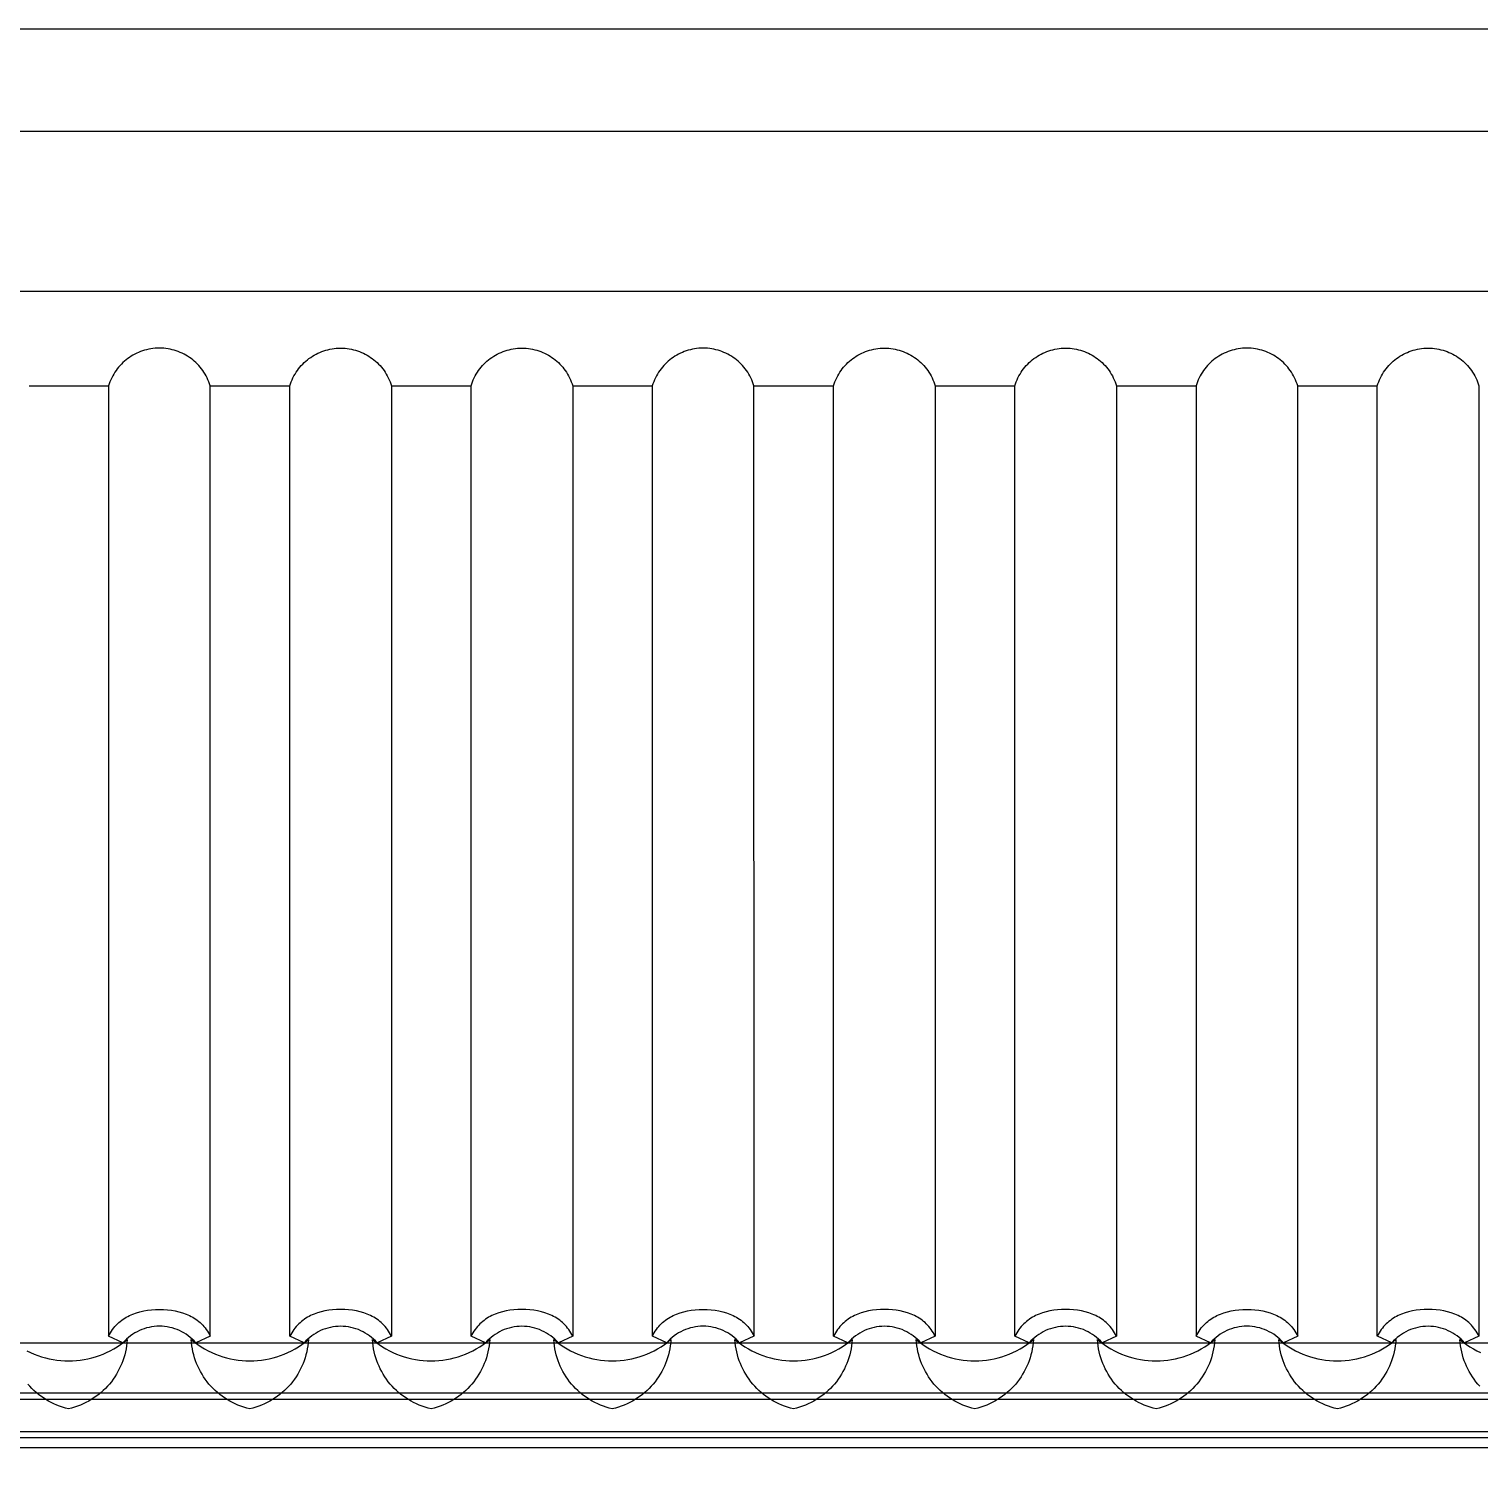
# Model space of a CAD drawing. Extents: x -20250 to 331240, y -699 to 63168.
# Drawn here: x 150864 to 153656, y 13968 to 16744 of the extents above; entities that cross this region are included whole.
import ezdxf

# ---------------------------------------------------------------- set-up
doc = ezdxf.new("R2010")
doc.units = 0
doc.header["$LTSCALE"] = 1000
doc.header["$MEASUREMENT"] = 0
doc.layers.add('WALL', color=9, linetype='Continuous')
doc.layers.add('瓦', color=7, linetype='Continuous', true_color=0x57e157)

msp = doc.modelspace()

# ---------------------------------------------------------------- linework, layer by layer
at = {"layer": 'WALL'}
for points in [[(159153.7, 11907.6, 0), (159153.7, 16387.6, 0), (159007.4, 16387.6, 0), (159007.4, 16744.3, 0), (149766.8, 16744.3, 0), (149766.8, 16387.6, 0), (149620.6, 16387.6, 0), (149620.6, 11881.3, 0)], [(149766.8, 16547.8, 0), (159007.4, 16547.8, 0)], [(159153.7, 16238.6, 0), (149620.6, 16238.6, 0)], [(149620.6, 14214.5, 0), (159153.7, 14214.5, 0)], [(149620.6, 14118, 0), (159153.7, 14118, 0)], [(149620.6, 14105.8, 0), (159153.7, 14105.8, 0)], [(149620.6, 14043.6, 0), (159153.7, 14043.6, 0)], [(149620.6, 14032.1, 0), (159153.7, 14032.1, 0)], [(149620.6, 14013.1, 0), (159153.7, 14013.1, 0)]]:
    msp.add_polyline3d(points, dxfattribs=at)
at = {"layer": '瓦'}
for points in [[(151212.5, 14227.2), (151185, 14214.6), (151181.6, 14218.3), (151178, 14221.7), (151174.2, 14225), (151170.3, 14228.1), (151166.2, 14230.9), (151162, 14233.5), (151157.7, 14235.9), (151153.3, 14238.1), (151148.7, 14240), (151144.1, 14241.7), (151139.3, 14243.1), (151134.5, 14244.3), (151129.6, 14245.2), (151124.7, 14245.9), (151119.7, 14246.3), (151114.7, 14246.4), (151109.7, 14246.3), (151104.7, 14245.9), (151099.7, 14245.2), (151094.9, 14244.3), (151090.1, 14243.1), (151085.3, 14241.7), (151080.7, 14240), (151076.1, 14238.1), (151071.7, 14235.9), (151067.4, 14233.5), (151063.2, 14230.9), (151059.1, 14228.1), (151055.2, 14225), (151051.5, 14221.7), (151047.9, 14218.3), (151044.5, 14214.6), (151016.9, 14227.2), (151018.7, 14230.7), (151020.5, 14234), (151022.5, 14237.2), (151024.6, 14240.2), (151026.8, 14243.2), (151029.1, 14245.9), (151031.5, 14248.6), (151034, 14251.1), (151036.6, 14253.5), (151039.3, 14255.8), (151042, 14258), (151044.9, 14260), (151047.8, 14262), (151050.8, 14263.8), (151053.9, 14265.5), (151057, 14267.1), (151060.3, 14268.6), (151063.5, 14269.9), (151070.3, 14272.3), (151077.3, 14274.4), (151084.5, 14276), (151091.9, 14277.2), (151099.4, 14278.1), (151107, 14278.6), (151114.8, 14278.7), (151122.6, 14278.6), (151130.3, 14278.1), (151137.8, 14277.2), (151145.1, 14275.9), (151152.3, 14274.3), (151159.3, 14272.3), (151166.1, 14269.9), (151169.4, 14268.5), (151172.6, 14267), (151175.7, 14265.4), (151178.8, 14263.7), (151181.8, 14261.9), (151184.7, 14260), (151187.6, 14257.9), (151190.3, 14255.7), (151193, 14253.5), (151195.6, 14251), (151198.1, 14248.5), (151200.4, 14245.8), (151202.7, 14243.1), (151204.9, 14240.1), (151207, 14237.1), (151209, 14233.9), (151210.9, 14230.6), (151212.6, 14227.1), (151212.6, 16057.1), (151211.3, 16061.1), (151209.8, 16065), (151208.2, 16068.8), (151206.5, 16072.6), (151204.6, 16076.2), (151202.6, 16079.8), (151200.4, 16083.3), (151198.2, 16086.7), (151195.7, 16089.9), (151193.2, 16093.1), (151190.6, 16096.1), (151187.8, 16099.1), (151184.9, 16101.9), (151181.9, 16104.6), (151178.9, 16107.2), (151175.7, 16109.7), (151172.4, 16112), (151169, 16114.2), (151165.6, 16116.3), (151162.1, 16118.2), (151158.4, 16120), (151154.8, 16121.7), (151151, 16123.2), (151147.2, 16124.6), (151143.3, 16125.8), (151139.4, 16126.8), (151135.4, 16127.7), (151131.3, 16128.5), (151127.2, 16129.1), (151123.1, 16129.5), (151118.9, 16129.7), (151114.7, 16129.8), (151110.5, 16129.7), (151106.3, 16129.5), (151102.2, 16129.1), (151098.1, 16128.5), (151094, 16127.7), (151090, 16126.8), (151086.1, 16125.8), (151082.2, 16124.6), (151078.4, 16123.2), (151074.6, 16121.7), (151070.9, 16120), (151067.3, 16118.2), (151063.8, 16116.3), (151060.3, 16114.2), (151057, 16112), (151053.7, 16109.7), (151050.5, 16107.2), (151047.4, 16104.6), (151044.5, 16101.9), (151041.6, 16099.1), (151038.8, 16096.1), (151036.2, 16093.1), (151033.6, 16089.9), (151031.2, 16086.7), (151028.9, 16083.3), (151026.8, 16079.8), (151024.8, 16076.2), (151022.9, 16072.6), (151021.1, 16068.8), (151019.5, 16065), (151018.1, 16061.1), (151016.8, 16057.1), (151016.8, 14227.1)], [(151365.8, 14227.1), (151365.8, 16057.1), (151367.1, 16061.1), (151368.6, 16065), (151370.2, 16068.8), (151371.9, 16072.6), (151373.8, 16076.2), (151375.8, 16079.8), (151378, 16083.3), (151380.3, 16086.7), (151382.7, 16089.9), (151385.2, 16093.1), (151387.8, 16096.1), (151390.6, 16099.1), (151393.5, 16101.9), (151396.5, 16104.6), (151399.6, 16107.2), (151402.7, 16109.7), (151406, 16112), (151409.4, 16114.2), (151412.8, 16116.3), (151416.4, 16118.2), (151420, 16120), (151423.6, 16121.7), (151427.4, 16123.2), (151431.2, 16124.6), (151435.1, 16125.8), (151439.1, 16126.8), (151443.1, 16127.7), (151447.1, 16128.5), (151451.2, 16129.1), (151455.3, 16129.5), (151459.5, 16129.7), (151463.7, 16129.8), (151467.9, 16129.7), (151472.1, 16129.5), (151476.2, 16129.1), (151480.3, 16128.5), (151484.4, 16127.7), (151488.4, 16126.8), (151492.3, 16125.8), (151496.2, 16124.6), (151500, 16123.2), (151503.8, 16121.7), (151507.5, 16120), (151511.1, 16118.2), (151514.6, 16116.3), (151518.1, 16114.2), (151521.4, 16112), (151524.7, 16109.7), (151527.9, 16107.2), (151531, 16104.6), (151533.9, 16101.9), (151536.8, 16099.1), (151539.6, 16096.1), (151542.2, 16093.1), (151544.8, 16089.9), (151547.2, 16086.7), (151549.5, 16083.3), (151551.6, 16079.8), (151553.6, 16076.2), (151555.5, 16072.6), (151557.3, 16068.8), (151558.9, 16065), (151560.3, 16061.1), (151561.6, 16057.1), (151561.6, 14227.1), (151559.8, 14230.6), (151558, 14233.9), (151556, 14237.1), (151553.9, 14240.1), (151551.7, 14243), (151549.4, 14245.8), (151547, 14248.5), (151544.5, 14251), (151541.9, 14253.4), (151539.2, 14255.7), (151536.5, 14257.9), (151533.6, 14259.9), (151530.7, 14261.8), (151527.7, 14263.7), (151524.6, 14265.4), (151521.5, 14267), (151518.2, 14268.4), (151515, 14269.8), (151508.2, 14272.2), (151501.2, 14274.2), (151494, 14275.9), (151486.6, 14277.1), (151479.1, 14277.9), (151471.5, 14278.5), (151463.7, 14278.6), (151455.9, 14278.4), (151448.2, 14277.9), (151440.7, 14277.1), (151433.3, 14275.8), (151426.2, 14274.2), (151419.2, 14272.2), (151412.4, 14269.7), (151409.1, 14268.4), (151405.9, 14266.9), (151402.8, 14265.3), (151399.7, 14263.6), (151396.7, 14261.8), (151393.8, 14259.8), (151390.9, 14257.8), (151388.2, 14255.6), (151385.5, 14253.3), (151382.9, 14250.9), (151380.4, 14248.4), (151378, 14245.7), (151375.7, 14242.9), (151373.5, 14240), (151371.5, 14237), (151369.5, 14233.8), (151367.6, 14230.5), (151365.8, 14227)], [(151714.9, 14227.1), (151714.9, 16057.1), (151716.2, 16061.1), (151717.6, 16065), (151719.2, 16068.8), (151721, 16072.6), (151722.8, 16076.2), (151724.9, 16079.8), (151727, 16083.3), (151729.3, 16086.7), (151731.7, 16089.9), (151734.2, 16093.1), (151736.9, 16096.1), (151739.7, 16099.1), (151742.5, 16101.9), (151745.5, 16104.6), (151748.6, 16107.2), (151751.8, 16109.7), (151755.1, 16112), (151758.4, 16114.2), (151761.9, 16116.3), (151765.4, 16118.2), (151769, 16120), (151772.7, 16121.7), (151776.5, 16123.2), (151780.3, 16124.6), (151784.2, 16125.8), (151788.1, 16126.8), (151792.1, 16127.7), (151796.1, 16128.5), (151800.2, 16129.1), (151804.4, 16129.5), (151808.6, 16129.7), (151812.8, 16129.8), (151817, 16129.7), (151821.2, 16129.5), (151825.3, 16129.1), (151829.4, 16128.5), (151833.4, 16127.7), (151837.4, 16126.8), (151841.4, 16125.8), (151845.3, 16124.6), (151849.1, 16123.2), (151852.8, 16121.7), (151856.5, 16120), (151860.1, 16118.2), (151863.7, 16116.3), (151867.1, 16114.2), (151870.5, 16112), (151873.7, 16109.7), (151876.9, 16107.2), (151880, 16104.6), (151883, 16101.9), (151885.9, 16099.1), (151888.6, 16096.1), (151891.3, 16093.1), (151893.8, 16089.9), (151896.2, 16086.7), (151898.5, 16083.3), (151900.7, 16079.8), (151902.7, 16076.2), (151904.6, 16072.6), (151906.3, 16068.8), (151907.9, 16065), (151909.4, 16061.1), (151910.7, 16057.1), (151910.6, 14227.1), (151908.9, 14230.6), (151907, 14233.9), (151905, 14237.1), (151902.9, 14240.1), (151900.7, 14243), (151898.4, 14245.8), (151896, 14248.5), (151893.5, 14251), (151891, 14253.4), (151888.3, 14255.7), (151885.5, 14257.9), (151882.7, 14259.9), (151879.8, 14261.8), (151876.7, 14263.7), (151873.7, 14265.4), (151870.5, 14267), (151867.3, 14268.4), (151864, 14269.8), (151857.2, 14272.2), (151850.3, 14274.2), (151843.1, 14275.9), (151835.7, 14277.1), (151828.2, 14277.9), (151820.5, 14278.5), (151812.7, 14278.6), (151805, 14278.4), (151797.3, 14277.9), (151789.8, 14277.1), (151782.4, 14275.8), (151775.2, 14274.2), (151768.2, 14272.2), (151761.5, 14269.7), (151758.2, 14268.4), (151755, 14266.9), (151751.8, 14265.3), (151748.7, 14263.6), (151745.7, 14261.8), (151742.8, 14259.8), (151740, 14257.8), (151737.2, 14255.6), (151734.5, 14253.3), (151732, 14250.9), (151729.5, 14248.4), (151727.1, 14245.7), (151724.8, 14242.9), (151722.6, 14240), (151720.5, 14237), (151718.5, 14233.8), (151716.6, 14230.5), (151714.9, 14227)], [(152259.7, 14227.2), (152232.1, 14214.6), (152228.7, 14218.3), (152225.1, 14221.7), (152221.3, 14225), (152217.4, 14228.1), (152213.4, 14230.9), (152209.2, 14233.5), (152204.8, 14235.9), (152200.4, 14238.1), (152195.9, 14240), (152191.2, 14241.7), (152186.5, 14243.1), (152181.7, 14244.3), (152176.8, 14245.2), (152171.8, 14245.9), (152166.9, 14246.3), (152161.8, 14246.4), (152156.8, 14246.3), (152151.8, 14245.9), (152146.9, 14245.2), (152142, 14244.3), (152137.2, 14243.1), (152132.5, 14241.7), (152127.8, 14240), (152123.3, 14238.1), (152118.9, 14235.9), (152114.5, 14233.5), (152110.3, 14230.9), (152106.3, 14228.1), (152102.4, 14225), (152098.6, 14221.7), (152095, 14218.3), (152091.6, 14214.6), (152064.1, 14227.2), (152065.8, 14230.7), (152067.7, 14234), (152069.7, 14237.2), (152071.8, 14240.2), (152074, 14243.2), (152076.3, 14245.9), (152078.7, 14248.6), (152081.1, 14251.1), (152083.7, 14253.5), (152086.4, 14255.8), (152089.2, 14258), (152092, 14260), (152094.9, 14262), (152098, 14263.8), (152101, 14265.5), (152104.2, 14267.1), (152107.4, 14268.6), (152110.7, 14269.9), (152117.4, 14272.3), (152124.4, 14274.4), (152131.6, 14276), (152139, 14277.2), (152146.5, 14278.1), (152154.2, 14278.6), (152162, 14278.7), (152169.7, 14278.6), (152177.4, 14278.1), (152184.9, 14277.2), (152192.3, 14275.9), (152199.5, 14274.3), (152206.5, 14272.3), (152213.2, 14269.9), (152216.5, 14268.5), (152219.7, 14267), (152222.9, 14265.4), (152225.9, 14263.7), (152228.9, 14261.9), (152231.9, 14260), (152234.7, 14257.9), (152237.5, 14255.7), (152240.1, 14253.5), (152242.7, 14251), (152245.2, 14248.5), (152247.6, 14245.8), (152249.9, 14243.1), (152252.1, 14240.1), (152254.2, 14237.1), (152256.1, 14233.9), (152258, 14230.6), (152259.8, 14227.1), (152259.7, 16057.1), (152258.4, 16061.1), (152257, 16065), (152255.4, 16068.8), (152253.6, 16072.6), (152251.8, 16076.2), (152249.7, 16079.8), (152247.6, 16083.3), (152245.3, 16086.7), (152242.9, 16089.9), (152240.3, 16093.1), (152237.7, 16096.1), (152234.9, 16099.1), (152232.1, 16101.9), (152229.1, 16104.6), (152226, 16107.2), (152222.8, 16109.7), (152219.5, 16112), (152216.2, 16114.2), (152212.7, 16116.3), (152209.2, 16118.2), (152205.6, 16120), (152201.9, 16121.7), (152198.1, 16123.2), (152194.3, 16124.6), (152190.4, 16125.8), (152186.5, 16126.8), (152182.5, 16127.7), (152178.5, 16128.5), (152174.4, 16129.1), (152170.2, 16129.5), (152166, 16129.7), (152161.8, 16129.8), (152157.6, 16129.7), (152153.4, 16129.5), (152149.3, 16129.1), (152145.2, 16128.5), (152141.2, 16127.7), (152137.2, 16126.8), (152133.2, 16125.8), (152129.3, 16124.6), (152125.5, 16123.2), (152121.8, 16121.7), (152118.1, 16120), (152114.5, 16118.2), (152110.9, 16116.3), (152107.5, 16114.2), (152104.1, 16112), (152100.8, 16109.7), (152097.7, 16107.2), (152094.6, 16104.6), (152091.6, 16101.9), (152088.7, 16099.1), (152086, 16096.1), (152083.3, 16093.1), (152080.8, 16089.9), (152078.4, 16086.7), (152076.1, 16083.3), (152073.9, 16079.8), (152071.9, 16076.2), (152070, 16072.6), (152068.3, 16068.8), (152066.7, 16065), (152065.2, 16061.1), (152063.9, 16057.1), (152063.9, 14227.1)], [(152413, 14227.1), (152413, 16057.1), (152414.3, 16061.1), (152415.7, 16065), (152417.3, 16068.8), (152419, 16072.6), (152420.9, 16076.2), (152423, 16079.8), (152425.1, 16083.3), (152427.4, 16086.7), (152429.8, 16089.9), (152432.3, 16093.1), (152435, 16096.1), (152437.8, 16099.1), (152440.6, 16101.9), (152443.6, 16104.6), (152446.7, 16107.2), (152449.9, 16109.7), (152453.1, 16112), (152456.5, 16114.2), (152460, 16116.3), (152463.5, 16118.2), (152467.1, 16120), (152470.8, 16121.7), (152474.5, 16123.2), (152478.4, 16124.6), (152482.3, 16125.8), (152486.2, 16126.8), (152490.2, 16127.7), (152494.2, 16128.5), (152498.3, 16129.1), (152502.5, 16129.5), (152506.6, 16129.7), (152510.9, 16129.8), (152515.1, 16129.7), (152519.2, 16129.5), (152523.4, 16129.1), (152527.5, 16128.5), (152531.5, 16127.7), (152535.5, 16126.8), (152539.5, 16125.8), (152543.4, 16124.6), (152547.2, 16123.2), (152550.9, 16121.7), (152554.6, 16120), (152558.2, 16118.2), (152561.8, 16116.3), (152565.2, 16114.2), (152568.6, 16112), (152571.8, 16109.7), (152575, 16107.2), (152578.1, 16104.6), (152581.1, 16101.9), (152584, 16099.1), (152586.7, 16096.1), (152589.4, 16093.1), (152591.9, 16089.9), (152594.3, 16086.7), (152596.6, 16083.3), (152598.8, 16079.8), (152600.8, 16076.2), (152602.7, 16072.6), (152604.4, 16068.8), (152606, 16065), (152607.5, 16061.1), (152608.8, 16057.1), (152608.7, 14227.1), (152607, 14230.6), (152605.1, 14233.9), (152603.1, 14237.1), (152601, 14240.1), (152598.8, 14243), (152596.5, 14245.8), (152594.1, 14248.5), (152591.6, 14251), (152589.1, 14253.4), (152586.4, 14255.7), (152583.6, 14257.9), (152580.8, 14259.9), (152577.8, 14261.8), (152574.8, 14263.7), (152571.8, 14265.4), (152568.6, 14267), (152565.4, 14268.4), (152562.1, 14269.8), (152555.3, 14272.2), (152548.4, 14274.2), (152541.2, 14275.9), (152533.8, 14277.1), (152526.3, 14277.9), (152518.6, 14278.5), (152510.8, 14278.6), (152503.1, 14278.4), (152495.4, 14277.9), (152487.9, 14277.1), (152480.5, 14275.8), (152473.3, 14274.2), (152466.3, 14272.2), (152459.6, 14269.7), (152456.3, 14268.4), (152453.1, 14266.9), (152449.9, 14265.3), (152446.8, 14263.6), (152443.8, 14261.8), (152440.9, 14259.8), (152438.1, 14257.8), (152435.3, 14255.6), (152432.6, 14253.3), (152430.1, 14250.9), (152427.6, 14248.4), (152425.2, 14245.7), (152422.9, 14242.9), (152420.7, 14240), (152418.6, 14237), (152416.6, 14233.8), (152414.7, 14230.5), (152413, 14227)], [(152762, 14227.1), (152762, 16057.1), (152763.3, 16061.1), (152764.7, 16065), (152766.3, 16068.8), (152768.1, 16072.6), (152770, 16076.2), (152772, 16079.8), (152774.2, 16083.3), (152776.4, 16086.7), (152778.9, 16089.9), (152781.4, 16093.1), (152784, 16096.1), (152786.8, 16099.1), (152789.7, 16101.9), (152792.7, 16104.6), (152795.7, 16107.2), (152798.9, 16109.7), (152802.2, 16112), (152805.6, 16114.2), (152809, 16116.3), (152812.5, 16118.2), (152816.2, 16120), (152819.8, 16121.7), (152823.6, 16123.2), (152827.4, 16124.6), (152831.3, 16125.8), (152835.2, 16126.8), (152839.2, 16127.7), (152843.3, 16128.5), (152847.4, 16129.1), (152851.5, 16129.5), (152855.7, 16129.7), (152859.9, 16129.8), (152864.1, 16129.7), (152868.3, 16129.5), (152872.4, 16129.1), (152876.5, 16128.5), (152880.6, 16127.7), (152884.6, 16126.8), (152888.5, 16125.8), (152892.4, 16124.6), (152896.2, 16123.2), (152900, 16121.7), (152903.7, 16120), (152907.3, 16118.2), (152910.8, 16116.3), (152914.3, 16114.2), (152917.6, 16112), (152920.9, 16109.7), (152924.1, 16107.2), (152927.1, 16104.6), (152930.1, 16101.9), (152933, 16099.1), (152935.8, 16096.1), (152938.4, 16093.1), (152941, 16089.9), (152943.4, 16086.7), (152945.6, 16083.3), (152947.8, 16079.8), (152949.8, 16076.2), (152951.7, 16072.6), (152953.5, 16068.8), (152955.1, 16065), (152956.5, 16061.1), (152957.8, 16057.1), (152957.8, 14227.1), (152956, 14230.6), (152954.1, 14233.9), (152952.2, 14237.1), (152950.1, 14240.1), (152947.9, 14243), (152945.6, 14245.8), (152943.2, 14248.5), (152940.7, 14251), (152938.1, 14253.4), (152935.4, 14255.7), (152932.7, 14257.9), (152929.8, 14259.9), (152926.9, 14261.8), (152923.9, 14263.7), (152920.8, 14265.4), (152917.7, 14267), (152914.4, 14268.4), (152911.1, 14269.8), (152904.4, 14272.2), (152897.4, 14274.2), (152890.2, 14275.9), (152882.8, 14277.1), (152875.3, 14277.9), (152867.6, 14278.5), (152859.9, 14278.6), (152852.1, 14278.4), (152844.4, 14277.9), (152836.9, 14277.1), (152829.5, 14275.8), (152822.3, 14274.2), (152815.4, 14272.2), (152808.6, 14269.7), (152805.3, 14268.4), (152802.1, 14266.9), (152799, 14265.3), (152795.9, 14263.6), (152792.9, 14261.8), (152790, 14259.8), (152787.1, 14257.8), (152784.4, 14255.6), (152781.7, 14253.3), (152779.1, 14250.9), (152776.6, 14248.4), (152774.2, 14245.7), (152771.9, 14242.9), (152769.7, 14240), (152767.6, 14237), (152765.7, 14233.8), (152763.8, 14230.5), (152762, 14227)], [(153306.8, 14227.2), (153279.3, 14214.6), (153275.8, 14218.3), (153272.2, 14221.7), (153268.5, 14225), (153264.6, 14228.1), (153260.5, 14230.9), (153256.3, 14233.5), (153252, 14235.9), (153247.5, 14238.1), (153243, 14240), (153238.3, 14241.7), (153233.6, 14243.1), (153228.8, 14244.3), (153223.9, 14245.2), (153219, 14245.9), (153214, 14246.3), (153209, 14246.4), (153203.9, 14246.3), (153199, 14245.9), (153194, 14245.2), (153189.1, 14244.3), (153184.3, 14243.1), (153179.6, 14241.7), (153175, 14240), (153170.4, 14238.1), (153166, 14235.9), (153161.7, 14233.5), (153157.5, 14230.9), (153153.4, 14228.1), (153149.5, 14225), (153145.8, 14221.7), (153142.2, 14218.3), (153138.7, 14214.6), (153111.2, 14227.2), (153113, 14230.7), (153114.8, 14234), (153116.8, 14237.2), (153118.9, 14240.2), (153121.1, 14243.2), (153123.4, 14245.9), (153125.8, 14248.6), (153128.3, 14251.1), (153130.9, 14253.5), (153133.6, 14255.8), (153136.3, 14258), (153139.2, 14260), (153142.1, 14262), (153145.1, 14263.8), (153148.2, 14265.5), (153151.3, 14267.1), (153154.5, 14268.6), (153157.8, 14269.9), (153164.6, 14272.3), (153171.6, 14274.4), (153178.8, 14276), (153186.1, 14277.2), (153193.7, 14278.1), (153201.3, 14278.6), (153209.1, 14278.7), (153216.9, 14278.6), (153224.5, 14278.1), (153232.1, 14277.2), (153239.4, 14275.9), (153246.6, 14274.3), (153253.6, 14272.3), (153260.3, 14269.9), (153263.6, 14268.5), (153266.8, 14267), (153270, 14265.4), (153273.1, 14263.7), (153276.1, 14261.9), (153279, 14260), (153281.8, 14257.9), (153284.6, 14255.7), (153287.3, 14253.5), (153289.8, 14251), (153292.3, 14248.5), (153294.7, 14245.8), (153297, 14243.1), (153299.2, 14240.1), (153301.3, 14237.1), (153303.3, 14233.9), (153305.1, 14230.6), (153306.9, 14227.1), (153306.9, 16057.1), (153305.6, 16061.1), (153304.1, 16065), (153302.5, 16068.8), (153300.8, 16072.6), (153298.9, 16076.2), (153296.9, 16079.8), (153294.7, 16083.3), (153292.4, 16086.7), (153290, 16089.9), (153287.5, 16093.1), (153284.8, 16096.1), (153282.1, 16099.1), (153279.2, 16101.9), (153276.2, 16104.6), (153273.1, 16107.2), (153270, 16109.7), (153266.7, 16112), (153263.3, 16114.2), (153259.9, 16116.3), (153256.3, 16118.2), (153252.7, 16120), (153249, 16121.7), (153245.3, 16123.2), (153241.5, 16124.6), (153237.6, 16125.8), (153233.6, 16126.8), (153229.6, 16127.7), (153225.6, 16128.5), (153221.5, 16129.1), (153217.4, 16129.5), (153213.2, 16129.7), (153209, 16129.8), (153204.8, 16129.7), (153200.6, 16129.5), (153196.4, 16129.1), (153192.3, 16128.5), (153188.3, 16127.7), (153184.3, 16126.8), (153180.4, 16125.8), (153176.5, 16124.6), (153172.7, 16123.2), (153168.9, 16121.7), (153165.2, 16120), (153161.6, 16118.2), (153158.1, 16116.3), (153154.6, 16114.2), (153151.3, 16112), (153148, 16109.7), (153144.8, 16107.2), (153141.7, 16104.6), (153138.7, 16101.9), (153135.9, 16099.1), (153133.1, 16096.1), (153130.5, 16093.1), (153127.9, 16089.9), (153125.5, 16086.7), (153123.2, 16083.3), (153121.1, 16079.8), (153119, 16076.2), (153117.2, 16072.6), (153115.4, 16068.8), (153113.8, 16065), (153112.4, 16061.1), (153111.1, 16057.1), (153111.1, 14227.1)], [(153460.1, 14227.1), (153460.1, 16057.1), (153461.4, 16061.1), (153462.8, 16065), (153464.4, 16068.8), (153466.2, 16072.6), (153468.1, 16076.2), (153470.1, 16079.8), (153472.2, 16083.3), (153474.5, 16086.7), (153477, 16089.9), (153479.5, 16093.1), (153482.1, 16096.1), (153484.9, 16099.1), (153487.8, 16101.9), (153490.7, 16104.6), (153493.8, 16107.2), (153497, 16109.7), (153500.3, 16112), (153503.7, 16114.2), (153507.1, 16116.3), (153510.6, 16118.2), (153514.2, 16120), (153517.9, 16121.7), (153521.7, 16123.2), (153525.5, 16124.6), (153529.4, 16125.8), (153533.3, 16126.8), (153537.3, 16127.7), (153541.4, 16128.5), (153545.5, 16129.1), (153549.6, 16129.5), (153553.8, 16129.7), (153558, 16129.8), (153562.2, 16129.7), (153566.4, 16129.5), (153570.5, 16129.1), (153574.6, 16128.5), (153578.7, 16127.7), (153582.7, 16126.8), (153586.6, 16125.8), (153590.5, 16124.6), (153594.3, 16123.2), (153598.1, 16121.7), (153601.8, 16120), (153605.4, 16118.2), (153608.9, 16116.3), (153612.3, 16114.2), (153615.7, 16112), (153619, 16109.7), (153622.2, 16107.2), (153625.2, 16104.6), (153628.2, 16101.9), (153631.1, 16099.1), (153633.9, 16096.1), (153636.5, 16093.1), (153639, 16089.9), (153641.5, 16086.7), (153643.7, 16083.3), (153645.9, 16079.8), (153647.9, 16076.2), (153649.8, 16072.6), (153651.5, 16068.8), (153653.1, 16065), (153654.6, 16061.1), (153655.9, 16057.1), (153655.9, 14227.1), (153654.1, 14230.6), (153652.2, 14233.9), (153650.3, 14237.1), (153648.2, 14240.1), (153646, 14243), (153643.7, 14245.8), (153641.3, 14248.5), (153638.8, 14251), (153636.2, 14253.4), (153633.5, 14255.7), (153630.8, 14257.9), (153627.9, 14259.9), (153625, 14261.8), (153622, 14263.7), (153618.9, 14265.4), (153615.7, 14267), (153612.5, 14268.4), (153609.2, 14269.8), (153602.5, 14272.2), (153595.5, 14274.2), (153588.3, 14275.9), (153580.9, 14277.1), (153573.4, 14277.9), (153565.7, 14278.5), (153558, 14278.6), (153550.2, 14278.4), (153542.5, 14277.9), (153535, 14277.1), (153527.6, 14275.8), (153520.4, 14274.2), (153513.5, 14272.2), (153506.7, 14269.7), (153503.4, 14268.4), (153500.2, 14266.9), (153497.1, 14265.3), (153494, 14263.6), (153491, 14261.8), (153488.1, 14259.8), (153485.2, 14257.8), (153482.5, 14255.6), (153479.8, 14253.3), (153477.2, 14250.9), (153474.7, 14248.4), (153472.3, 14245.7), (153470, 14242.9), (153467.8, 14240), (153465.7, 14237), (153463.8, 14233.8), (153461.9, 14230.5), (153460.1, 14227)], [(150863.6, 16057.1), (151016.8, 16057.1)], [(151212.6, 16057.1), (151365.8, 16057.1)], [(151561.6, 16057.1), (151714.9, 16057.1)], [(151910.7, 16057.1), (152063.9, 16057.1)], [(152259.7, 16057.1), (152413, 16057.1)], [(152608.8, 16057.1), (152762, 16057.1)], [(152957.8, 16057.1), (153111.1, 16057.1)], [(153306.9, 16057.1), (153460.1, 16057.1)], [(151561.6, 14227.1), (151534, 14214.4), (151530.6, 14218.1), (151527, 14221.6), (151523.3, 14224.9), (151519.3, 14228), (151515.3, 14230.8), (151511.1, 14233.4), (151506.8, 14235.8), (151502.3, 14237.9), (151497.8, 14239.9), (151493.1, 14241.5), (151488.4, 14243), (151483.6, 14244.2), (151478.7, 14245.1), (151473.8, 14245.7), (151468.8, 14246.2), (151463.8, 14246.3), (151458.7, 14246.2), (151453.7, 14245.7), (151448.8, 14245.1), (151443.9, 14244.2), (151439.1, 14243), (151434.4, 14241.5), (151429.7, 14239.9), (151425.2, 14238), (151420.7, 14235.8), (151416.4, 14233.4), (151412.2, 14230.8), (151408.2, 14228), (151404.3, 14224.9), (151400.5, 14221.6), (151396.9, 14218.2), (151393.5, 14214.5), (151365.9, 14227.1)], [(151910.6, 14227.1), (151883.1, 14214.4), (151879.7, 14218.1), (151876.1, 14221.6), (151872.3, 14224.9), (151868.4, 14228), (151864.3, 14230.8), (151860.1, 14233.4), (151855.8, 14235.8), (151851.4, 14237.9), (151846.8, 14239.9), (151842.2, 14241.5), (151837.4, 14243), (151832.6, 14244.2), (151827.8, 14245.1), (151822.8, 14245.7), (151817.8, 14246.2), (151812.8, 14246.3), (151807.8, 14246.2), (151802.8, 14245.7), (151797.8, 14245.1), (151793, 14244.2), (151788.2, 14243), (151783.4, 14241.5), (151778.8, 14239.9), (151774.2, 14238), (151769.8, 14235.8), (151765.5, 14233.4), (151761.3, 14230.8), (151757.2, 14228), (151753.3, 14224.9), (151749.5, 14221.6), (151745.9, 14218.2), (151742.5, 14214.5), (151715, 14227.1)], [(152608.7, 14227.1), (152581.2, 14214.4), (152577.8, 14218.1), (152574.2, 14221.6), (152570.4, 14224.9), (152566.5, 14228), (152562.4, 14230.8), (152558.2, 14233.4), (152553.9, 14235.8), (152549.5, 14237.9), (152544.9, 14239.9), (152540.3, 14241.5), (152535.5, 14243), (152530.7, 14244.2), (152525.8, 14245.1), (152520.9, 14245.7), (152515.9, 14246.2), (152510.9, 14246.3), (152505.9, 14246.2), (152500.9, 14245.7), (152495.9, 14245.1), (152491.1, 14244.2), (152486.2, 14243), (152481.5, 14241.5), (152476.9, 14239.9), (152472.3, 14238), (152467.9, 14235.8), (152463.6, 14233.4), (152459.4, 14230.8), (152455.3, 14228), (152451.4, 14224.9), (152447.6, 14221.6), (152444, 14218.2), (152440.6, 14214.5), (152413.1, 14227.1)], [(152957.8, 14227.1), (152930.2, 14214.4), (152926.8, 14218.1), (152923.2, 14221.6), (152919.5, 14224.9), (152915.5, 14228), (152911.5, 14230.8), (152907.3, 14233.4), (152903, 14235.8), (152898.5, 14237.9), (152894, 14239.9), (152889.3, 14241.5), (152884.6, 14243), (152879.8, 14244.2), (152874.9, 14245.1), (152870, 14245.7), (152865, 14246.2), (152859.9, 14246.3), (152854.9, 14246.2), (152849.9, 14245.7), (152845, 14245.1), (152840.1, 14244.2), (152835.3, 14243), (152830.6, 14241.5), (152825.9, 14239.9), (152821.4, 14238), (152816.9, 14235.8), (152812.6, 14233.4), (152808.4, 14230.8), (152804.4, 14228), (152800.4, 14224.9), (152796.7, 14221.6), (152793.1, 14218.2), (152789.7, 14214.5), (152762.1, 14227.1)], [(153655.9, 14227.1), (153628.3, 14214.4), (153624.9, 14218.1), (153621.3, 14221.6), (153617.5, 14224.9), (153613.6, 14228), (153609.6, 14230.8), (153605.4, 14233.4), (153601, 14235.8), (153596.6, 14237.9), (153592.1, 14239.9), (153587.4, 14241.5), (153582.7, 14243), (153577.9, 14244.2), (153573, 14245.1), (153568.1, 14245.7), (153563.1, 14246.2), (153558, 14246.3), (153553, 14246.2), (153548, 14245.7), (153543.1, 14245.1), (153538.2, 14244.2), (153533.4, 14243), (153528.7, 14241.5), (153524, 14239.9), (153519.5, 14238), (153515, 14235.8), (153510.7, 14233.4), (153506.5, 14230.8), (153502.5, 14228), (153498.5, 14224.9), (153494.8, 14221.6), (153491.2, 14218.2), (153487.8, 14214.5), (153460.2, 14227.1)], [(150859.5, 14199.1), (150866.4, 14195.8), (150873.4, 14192.7), (150880.6, 14190), (150887.8, 14187.6), (150895.1, 14185.5), (150902.4, 14183.7), (150909.8, 14182.3), (150917.3, 14181.2), (150924.7, 14180.4), (150932.3, 14179.9), (150939.8, 14179.7), (150947.3, 14179.9), (150954.8, 14180.4), (150962.3, 14181.2), (150969.7, 14182.3), (150977.1, 14183.7), (150984.5, 14185.5), (150991.8, 14187.6), (150999, 14190), (151006.1, 14192.7), (151013.1, 14195.8), (151020.1, 14199.1), (151026.8, 14202.8), (151033.5, 14206.8), (151040, 14211.2), (151046.4, 14215.8), (151052.6, 14220.7), (151052.1, 14214.7), (151051.4, 14208.8), (151050.5, 14202.9), (151049.3, 14197.1), (151047.9, 14191.3), (151046.2, 14185.7), (151044.4, 14180.1), (151042.3, 14174.7), (151040, 14169.3), (151037.5, 14164.1), (151034.8, 14159), (151031.9, 14153.9), (151028.8, 14149.1), (151025.6, 14144.3), (151022.1, 14139.7), (151018.5, 14135.2), (151014.7, 14130.9), (151010.7, 14126.7), (151006.5, 14122.7), (151002.2, 14118.9), (150997.8, 14115.2), (150993.2, 14111.7), (150988.4, 14108.3), (150983.5, 14105.2), (150978.5, 14102.2), (150973.3, 14099.5), (150968, 14097), (150962.6, 14094.6), (150957.1, 14092.5), (150951.4, 14090.6), (150945.6, 14088.9), (150939.8, 14087.4), (150933.9, 14088.9), (150928.2, 14090.6), (150922.5, 14092.5), (150917, 14094.6), (150911.6, 14097), (150906.3, 14099.5), (150901.1, 14102.2), (150896.1, 14105.2), (150891.2, 14108.3), (150886.4, 14111.7), (150881.8, 14115.2), (150877.3, 14118.9), (150873, 14122.7), (150868.9, 14126.7), (150864.9, 14130.9), (150861.1, 14135.2)], [(153657.3, 14130.9), (153653.5, 14135.2), (153649.8, 14139.7), (153646.4, 14144.3), (153643.1, 14149.1), (153640, 14153.9), (153637.1, 14159), (153634.4, 14164.1), (153631.9, 14169.3), (153629.6, 14174.7), (153627.6, 14180.1), (153625.7, 14185.7), (153624.1, 14191.3), (153622.6, 14197.1), (153621.5, 14202.9), (153620.5, 14208.8), (153619.8, 14214.7), (153619.3, 14220.7), (153625.5, 14215.8), (153631.9, 14211.2), (153638.4, 14206.8), (153645.1, 14202.8), (153651.9, 14199.1), (153658.8, 14195.8)]]:
    msp.add_lwpolyline(points, dxfattribs=at)
for points in [[(151401.6, 14220.7), (151401.2, 14214.7), (151400.5, 14208.8), (151399.5, 14202.9), (151398.3, 14197.1), (151396.9, 14191.3), (151395.3, 14185.7), (151393.4, 14180.1), (151391.3, 14174.7), (151389, 14169.3), (151386.6, 14164.1), (151383.9, 14159), (151381, 14153.9), (151377.9, 14149.1), (151374.6, 14144.3), (151371.1, 14139.7), (151367.5, 14135.2), (151363.7, 14130.9), (151359.7, 14126.7), (151355.6, 14122.7), (151351.3, 14118.9), (151346.8, 14115.2), (151342.2, 14111.7), (151337.5, 14108.3), (151332.6, 14105.2), (151327.5, 14102.2), (151322.4, 14099.5), (151317.1, 14097), (151311.6, 14094.6), (151306.1, 14092.5), (151300.5, 14090.6), (151294.7, 14088.9), (151288.8, 14087.4), (151283, 14088.9), (151277.2, 14090.6), (151271.6, 14092.5), (151266, 14094.6), (151260.6, 14097), (151255.3, 14099.5), (151250.1, 14102.2), (151245.1, 14105.2), (151240.2, 14108.3), (151235.4, 14111.7), (151230.8, 14115.2), (151226.4, 14118.9), (151222.1, 14122.7), (151217.9, 14126.7), (151213.9, 14130.9), (151210.1, 14135.2), (151206.5, 14139.7), (151203, 14144.3), (151199.8, 14149.1), (151196.7, 14153.9), (151193.8, 14159), (151191.1, 14164.1), (151188.6, 14169.3), (151186.3, 14174.7), (151184.2, 14180.1), (151182.4, 14185.7), (151180.7, 14191.3), (151179.3, 14197.1), (151178.1, 14202.9), (151177.2, 14208.8), (151176.5, 14214.7), (151176, 14220.7), (151182.2, 14215.8), (151188.6, 14211.2), (151195.1, 14206.8), (151201.7, 14202.8), (151208.5, 14199.1), (151215.5, 14195.8), (151222.5, 14192.7), (151229.6, 14190), (151236.8, 14187.6), (151244.1, 14185.5), (151251.5, 14183.7), (151258.9, 14182.3), (151266.3, 14181.2), (151273.8, 14180.4), (151281.3, 14179.9), (151288.8, 14179.7), (151296.3, 14179.9), (151303.8, 14180.4), (151311.3, 14181.2), (151318.8, 14182.3), (151326.2, 14183.7), (151333.5, 14185.5), (151340.8, 14187.6), (151348, 14190), (151355.2, 14192.7), (151362.2, 14195.8), (151369.1, 14199.1), (151375.9, 14202.8), (151382.6, 14206.8), (151389.1, 14211.2), (151395.4, 14215.8)], [(151750.7, 14220.7), (151750.2, 14214.7), (151749.5, 14208.8), (151748.6, 14202.9), (151747.4, 14197.1), (151746, 14191.3), (151744.3, 14185.7), (151742.5, 14180.1), (151740.4, 14174.7), (151738.1, 14169.3), (151735.6, 14164.1), (151732.9, 14159), (151730, 14153.9), (151726.9, 14149.1), (151723.7, 14144.3), (151720.2, 14139.7), (151716.6, 14135.2), (151712.8, 14130.9), (151708.8, 14126.7), (151704.6, 14122.7), (151700.3, 14118.9), (151695.9, 14115.2), (151691.3, 14111.7), (151686.5, 14108.3), (151681.6, 14105.2), (151676.6, 14102.2), (151671.4, 14099.5), (151666.1, 14097), (151660.7, 14094.6), (151655.1, 14092.5), (151649.5, 14090.6), (151643.7, 14088.9), (151637.9, 14087.4), (151632, 14088.9), (151626.3, 14090.6), (151620.6, 14092.5), (151615.1, 14094.6), (151609.6, 14097), (151604.3, 14099.5), (151599.2, 14102.2), (151594.1, 14105.2), (151589.3, 14108.3), (151584.5, 14111.7), (151579.9, 14115.2), (151575.4, 14118.9), (151571.1, 14122.7), (151567, 14126.7), (151563, 14130.9), (151559.2, 14135.2), (151555.5, 14139.7), (151552.1, 14144.3), (151548.8, 14149.1), (151545.7, 14153.9), (151542.8, 14159), (151540.1, 14164.1), (151537.6, 14169.3), (151535.4, 14174.7), (151533.3, 14180.1), (151531.4, 14185.7), (151529.8, 14191.3), (151528.4, 14197.1), (151527.2, 14202.9), (151526.2, 14208.8), (151525.5, 14214.7), (151525, 14220.7), (151531.2, 14215.8), (151537.6, 14211.2), (151544.1, 14206.8), (151550.8, 14202.8), (151557.6, 14199.1), (151564.5, 14195.8), (151571.5, 14192.7), (151578.6, 14190), (151585.9, 14187.6), (151593.1, 14185.5), (151600.5, 14183.7), (151607.9, 14182.3), (151615.4, 14181.2), (151622.8, 14180.4), (151630.3, 14179.9), (151637.9, 14179.7), (151645.4, 14179.9), (151652.9, 14180.4), (151660.4, 14181.2), (151667.8, 14182.3), (151675.2, 14183.7), (151682.6, 14185.5), (151689.9, 14187.6), (151697.1, 14190), (151704.2, 14192.7), (151711.2, 14195.8), (151718.1, 14199.1), (151724.9, 14202.8), (151731.6, 14206.8), (151738.1, 14211.2), (151744.5, 14215.8)], [(152099.7, 14220.7), (152099.3, 14214.7), (152098.6, 14208.8), (152097.6, 14202.9), (152096.4, 14197.1), (152095, 14191.3), (152093.4, 14185.7), (152091.5, 14180.1), (152089.4, 14174.7), (152087.1, 14169.3), (152084.6, 14164.1), (152082, 14159), (152079.1, 14153.9), (152076, 14149.1), (152072.7, 14144.3), (152069.2, 14139.7), (152065.6, 14135.2), (152061.8, 14130.9), (152057.8, 14126.7), (152053.7, 14122.7), (152049.4, 14118.9), (152044.9, 14115.2), (152040.3, 14111.7), (152035.5, 14108.3), (152030.6, 14105.2), (152025.6, 14102.2), (152020.4, 14099.5), (152015.2, 14097), (152009.7, 14094.6), (152004.2, 14092.5), (151998.5, 14090.6), (151992.8, 14088.9), (151986.9, 14087.4), (151981.1, 14088.9), (151975.3, 14090.6), (151969.6, 14092.5), (151964.1, 14094.6), (151958.7, 14097), (151953.4, 14099.5), (151948.2, 14102.2), (151943.2, 14105.2), (151938.3, 14108.3), (151933.5, 14111.7), (151928.9, 14115.2), (151924.5, 14118.9), (151920.2, 14122.7), (151916, 14126.7), (151912, 14130.9), (151908.2, 14135.2), (151904.6, 14139.7), (151901.1, 14144.3), (151897.9, 14149.1), (151894.8, 14153.9), (151891.9, 14159), (151889.2, 14164.1), (151886.7, 14169.3), (151884.4, 14174.7), (151882.3, 14180.1), (151880.5, 14185.7), (151878.8, 14191.3), (151877.4, 14197.1), (151876.2, 14202.9), (151875.3, 14208.8), (151874.6, 14214.7), (151874.1, 14220.7), (151880.3, 14215.8), (151886.7, 14211.2), (151893.2, 14206.8), (151899.8, 14202.8), (151906.6, 14199.1), (151913.5, 14195.8), (151920.6, 14192.7), (151927.7, 14190), (151934.9, 14187.6), (151942.2, 14185.5), (151949.5, 14183.7), (151957, 14182.3), (151964.4, 14181.2), (151971.9, 14180.4), (151979.4, 14179.9), (151986.9, 14179.7), (151994.4, 14179.9), (152001.9, 14180.4), (152009.4, 14181.2), (152016.9, 14182.3), (152024.3, 14183.7), (152031.6, 14185.5), (152038.9, 14187.6), (152046.1, 14190), (152053.3, 14192.7), (152060.3, 14195.8), (152067.2, 14199.1), (152074, 14202.8), (152080.7, 14206.8), (152087.2, 14211.2), (152093.5, 14215.8)], [(152448.8, 14220.7), (152448.3, 14214.7), (152447.6, 14208.8), (152446.6, 14202.9), (152445.5, 14197.1), (152444, 14191.3), (152442.4, 14185.7), (152440.5, 14180.1), (152438.5, 14174.7), (152436.2, 14169.3), (152433.7, 14164.1), (152431, 14159), (152428.1, 14153.9), (152425, 14149.1), (152421.7, 14144.3), (152418.3, 14139.7), (152414.7, 14135.2), (152410.8, 14130.9), (152406.9, 14126.7), (152402.7, 14122.7), (152398.4, 14118.9), (152394, 14115.2), (152389.3, 14111.7), (152384.6, 14108.3), (152379.7, 14105.2), (152374.7, 14102.2), (152369.5, 14099.5), (152364.2, 14097), (152358.8, 14094.6), (152353.2, 14092.5), (152347.6, 14090.6), (152341.8, 14088.9), (152336, 14087.4), (152330.1, 14088.9), (152324.3, 14090.6), (152318.7, 14092.5), (152313.2, 14094.6), (152307.7, 14097), (152302.4, 14099.5), (152297.3, 14102.2), (152292.2, 14105.2), (152287.3, 14108.3), (152282.6, 14111.7), (152278, 14115.2), (152273.5, 14118.9), (152269.2, 14122.7), (152265.1, 14126.7), (152261.1, 14130.9), (152257.3, 14135.2), (152253.6, 14139.7), (152250.2, 14144.3), (152246.9, 14149.1), (152243.8, 14153.9), (152240.9, 14159), (152238.2, 14164.1), (152235.7, 14169.3), (152233.5, 14174.7), (152231.4, 14180.1), (152229.5, 14185.7), (152227.9, 14191.3), (152226.5, 14197.1), (152225.3, 14202.9), (152224.3, 14208.8), (152223.6, 14214.7), (152223.1, 14220.7), (152229.3, 14215.8), (152235.7, 14211.2), (152242.2, 14206.8), (152248.9, 14202.8), (152255.7, 14199.1), (152262.6, 14195.8), (152269.6, 14192.7), (152276.7, 14190), (152284, 14187.6), (152291.2, 14185.5), (152298.6, 14183.7), (152306, 14182.3), (152313.5, 14181.2), (152320.9, 14180.4), (152328.4, 14179.9), (152336, 14179.7), (152343.5, 14179.9), (152351, 14180.4), (152358.5, 14181.2), (152365.9, 14182.3), (152373.3, 14183.7), (152380.7, 14185.5), (152388, 14187.6), (152395.2, 14190), (152402.3, 14192.7), (152409.3, 14195.8), (152416.2, 14199.1), (152423, 14202.8), (152429.7, 14206.8), (152436.2, 14211.2), (152442.6, 14215.8)], [(152797.8, 14220.7), (152797.4, 14214.7), (152796.6, 14208.8), (152795.7, 14202.9), (152794.5, 14197.1), (152793.1, 14191.3), (152791.5, 14185.7), (152789.6, 14180.1), (152787.5, 14174.7), (152785.2, 14169.3), (152782.7, 14164.1), (152780, 14159), (152777.1, 14153.9), (152774.1, 14149.1), (152770.8, 14144.3), (152767.3, 14139.7), (152763.7, 14135.2), (152759.9, 14130.9), (152755.9, 14126.7), (152751.8, 14122.7), (152747.5, 14118.9), (152743, 14115.2), (152738.4, 14111.7), (152733.6, 14108.3), (152728.7, 14105.2), (152723.7, 14102.2), (152718.5, 14099.5), (152713.2, 14097), (152707.8, 14094.6), (152702.3, 14092.5), (152696.6, 14090.6), (152690.9, 14088.9), (152685, 14087.4), (152679.2, 14088.9), (152673.4, 14090.6), (152667.7, 14092.5), (152662.2, 14094.6), (152656.8, 14097), (152651.5, 14099.5), (152646.3, 14102.2), (152641.3, 14105.2), (152636.4, 14108.3), (152631.6, 14111.7), (152627, 14115.2), (152622.6, 14118.9), (152618.3, 14122.7), (152614.1, 14126.7), (152610.1, 14130.9), (152606.3, 14135.2), (152602.7, 14139.7), (152599.2, 14144.3), (152596, 14149.1), (152592.9, 14153.9), (152590, 14159), (152587.3, 14164.1), (152584.8, 14169.3), (152582.5, 14174.7), (152580.4, 14180.1), (152578.6, 14185.7), (152576.9, 14191.3), (152575.5, 14197.1), (152574.3, 14202.9), (152573.4, 14208.8), (152572.7, 14214.7), (152572.2, 14220.7), (152578.4, 14215.8), (152584.8, 14211.2), (152591.3, 14206.8), (152597.9, 14202.8), (152604.7, 14199.1), (152611.6, 14195.8), (152618.7, 14192.7), (152625.8, 14190), (152633, 14187.6), (152640.3, 14185.5), (152647.6, 14183.7), (152655, 14182.3), (152662.5, 14181.2), (152670, 14180.4), (152677.5, 14179.9), (152685, 14179.7), (152692.5, 14179.9), (152700, 14180.4), (152707.5, 14181.2), (152715, 14182.3), (152722.4, 14183.7), (152729.7, 14185.5), (152737, 14187.6), (152744.2, 14190), (152751.4, 14192.7), (152758.4, 14195.8), (152765.3, 14199.1), (152772.1, 14202.8), (152778.7, 14206.8), (152785.3, 14211.2), (152791.6, 14215.8)], [(153146.9, 14220.7), (153146.4, 14214.7), (153145.7, 14208.8), (153144.7, 14202.9), (153143.6, 14197.1), (153142.1, 14191.3), (153140.5, 14185.7), (153138.6, 14180.1), (153136.6, 14174.7), (153134.3, 14169.3), (153131.8, 14164.1), (153129.1, 14159), (153126.2, 14153.9), (153123.1, 14149.1), (153119.8, 14144.3), (153116.4, 14139.7), (153112.7, 14135.2), (153108.9, 14130.9), (153105, 14126.7), (153100.8, 14122.7), (153096.5, 14118.9), (153092.1, 14115.2), (153087.4, 14111.7), (153082.7, 14108.3), (153077.8, 14105.2), (153072.8, 14102.2), (153067.6, 14099.5), (153062.3, 14097), (153056.9, 14094.6), (153051.3, 14092.5), (153045.7, 14090.6), (153039.9, 14088.9), (153034.1, 14087.4), (153028.2, 14088.9), (153022.4, 14090.6), (153016.8, 14092.5), (153011.3, 14094.6), (153005.8, 14097), (153000.5, 14099.5), (152995.4, 14102.2), (152990.3, 14105.2), (152985.4, 14108.3), (152980.7, 14111.7), (152976.1, 14115.2), (152971.6, 14118.9), (152967.3, 14122.7), (152963.2, 14126.7), (152959.2, 14130.9), (152955.4, 14135.2), (152951.7, 14139.7), (152948.3, 14144.3), (152945, 14149.1), (152941.9, 14153.9), (152939, 14159), (152936.3, 14164.1), (152933.8, 14169.3), (152931.5, 14174.7), (152929.5, 14180.1), (152927.6, 14185.7), (152926, 14191.3), (152924.6, 14197.1), (152923.4, 14202.9), (152922.4, 14208.8), (152921.7, 14214.7), (152921.2, 14220.7), (152927.4, 14215.8), (152933.8, 14211.2), (152940.3, 14206.8), (152947, 14202.8), (152953.8, 14199.1), (152960.7, 14195.8), (152967.7, 14192.7), (152974.8, 14190), (152982, 14187.6), (152989.3, 14185.5), (152996.7, 14183.7), (153004.1, 14182.3), (153011.5, 14181.2), (153019, 14180.4), (153026.5, 14179.9), (153034.1, 14179.7), (153041.6, 14179.9), (153049.1, 14180.4), (153056.6, 14181.2), (153064, 14182.3), (153071.4, 14183.7), (153078.8, 14185.5), (153086.1, 14187.6), (153093.3, 14190), (153100.4, 14192.7), (153107.4, 14195.8), (153114.3, 14199.1), (153121.1, 14202.8), (153127.8, 14206.8), (153134.3, 14211.2), (153140.7, 14215.8)], [(153495.9, 14220.7), (153495.5, 14214.7), (153494.7, 14208.8), (153493.8, 14202.9), (153492.6, 14197.1), (153491.2, 14191.3), (153489.6, 14185.7), (153487.7, 14180.1), (153485.6, 14174.7), (153483.3, 14169.3), (153480.8, 14164.1), (153478.1, 14159), (153475.2, 14153.9), (153472.2, 14149.1), (153468.9, 14144.3), (153465.4, 14139.7), (153461.8, 14135.2), (153458, 14130.9), (153454, 14126.7), (153449.9, 14122.7), (153445.6, 14118.9), (153441.1, 14115.2), (153436.5, 14111.7), (153431.7, 14108.3), (153426.8, 14105.2), (153421.8, 14102.2), (153416.6, 14099.5), (153411.3, 14097), (153405.9, 14094.6), (153400.4, 14092.5), (153394.7, 14090.6), (153389, 14088.9), (153383.1, 14087.4), (153377.2, 14088.9), (153371.5, 14090.6), (153365.8, 14092.5), (153360.3, 14094.6), (153354.9, 14097), (153349.6, 14099.5), (153344.4, 14102.2), (153339.4, 14105.2), (153334.5, 14108.3), (153329.7, 14111.7), (153325.1, 14115.2), (153320.7, 14118.9), (153316.4, 14122.7), (153312.2, 14126.7), (153308.2, 14130.9), (153304.4, 14135.2), (153300.8, 14139.7), (153297.3, 14144.3), (153294.1, 14149.1), (153291, 14153.9), (153288.1, 14159), (153285.4, 14164.1), (153282.9, 14169.3), (153280.6, 14174.7), (153278.5, 14180.1), (153276.7, 14185.7), (153275, 14191.3), (153273.6, 14197.1), (153272.4, 14202.9), (153271.5, 14208.8), (153270.8, 14214.7), (153270.3, 14220.7), (153276.5, 14215.8), (153282.8, 14211.2), (153289.4, 14206.8), (153296, 14202.8), (153302.8, 14199.1), (153309.7, 14195.8), (153316.8, 14192.7), (153323.9, 14190), (153331.1, 14187.6), (153338.4, 14185.5), (153345.7, 14183.7), (153353.1, 14182.3), (153360.6, 14181.2), (153368.1, 14180.4), (153375.6, 14179.9), (153383.1, 14179.7), (153390.6, 14179.9), (153398.1, 14180.4), (153405.6, 14181.2), (153413.1, 14182.3), (153420.5, 14183.7), (153427.8, 14185.5), (153435.1, 14187.6), (153442.3, 14190), (153449.4, 14192.7), (153456.5, 14195.8), (153463.4, 14199.1), (153470.2, 14202.8), (153476.8, 14206.8), (153483.4, 14211.2), (153489.7, 14215.8)]]:
    msp.add_lwpolyline(points, close=True, dxfattribs=at)

doc.saveas('drawing.dxf')
